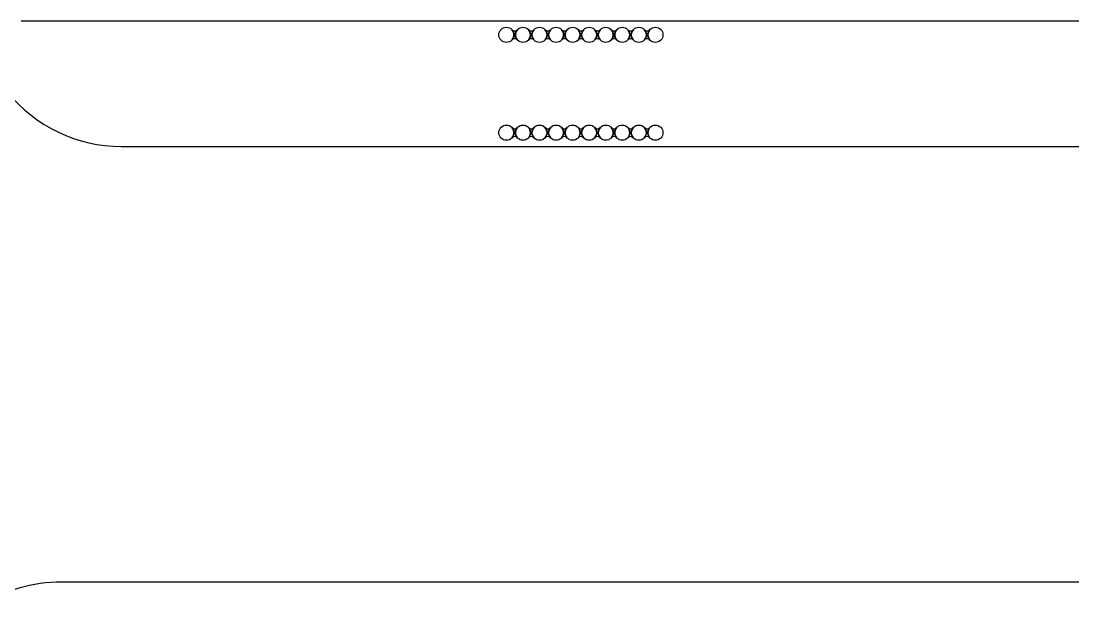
# Model space of a CAD drawing. Extents: x -27 to 356, y -111 to 35.
# Drawn here: x 78.77 to 116.91, y -109.85 to -88.64 of the extents above; entities that cross this region are included whole.
import ezdxf

# ---------------------------------------------------------------- set-up
doc = ezdxf.new("R2010")
doc.units = 0
doc.layers.add('BLACK', color=7, linetype='CONTINUOUS')

msp = doc.modelspace()

# ---------------------------------------------------------------- linework, layer by layer
at = {"layer": 'BLACK', "linetype": 'CONTINUOUS'}
for p, q in [((187.926, -88.6353), (78.7745, -88.6353)), ((187.926, -88.6353), (78.7745, -88.6353)), ((96.5788, -88.9603), (96.5805, -88.9592)), ((96.579, -88.9623), (96.5788, -88.9603)), ((96.6245, -89.0305), (96.579, -88.9623)), ((96.5805, -88.9592), (96.582, -88.9598)), ((96.582, -88.9598), (96.5842, -88.962)), ((96.5842, -88.962), (96.6453, -88.9953)), ((96.6454, -89.1353), (96.6245, -89.0305)), ((96.6245, -89.2401), (96.6454, -89.1353)), ((96.6453, -88.9953), (96.7144, -88.9903)), ((96.7183, -89.0305), (96.6974, -89.1353)), ((96.6974, -89.1353), (96.7183, -89.2401)), ((96.7144, -88.9903), (96.7585, -88.962)), ((96.7638, -88.9623), (96.7183, -89.0305)), ((96.7585, -88.962), (96.7608, -88.9598)), ((96.7608, -88.9598), (96.7627, -88.9592)), ((96.7627, -88.9592), (96.7641, -88.9607)), ((96.7641, -88.9607), (96.7638, -88.9623)), ((97.1788, -88.9603), (97.1805, -88.9592)), ((97.179, -88.9623), (97.1788, -88.9603)), ((97.2245, -89.0305), (97.179, -88.9623)), ((97.1805, -88.9592), (97.182, -88.9598)), ((97.182, -88.9598), (97.1842, -88.962)), ((97.1842, -88.962), (97.2453, -88.9953)), ((97.2454, -89.1353), (97.2245, -89.0305)), ((97.2245, -89.2401), (97.2454, -89.1353)), ((97.2453, -88.9953), (97.3144, -88.9903)), ((97.3183, -89.0305), (97.2974, -89.1353)), ((97.2974, -89.1353), (97.3183, -89.2401)), ((97.3144, -88.9903), (97.3585, -88.962)), ((97.3638, -88.9623), (97.3183, -89.0305)), ((97.3585, -88.962), (97.3608, -88.9598)), ((97.3608, -88.9598), (97.3627, -88.9592)), ((97.3627, -88.9592), (97.3641, -88.9607)), ((97.3641, -88.9607), (97.3638, -88.9623)), ((97.7788, -88.9603), (97.7805, -88.9592)), ((97.779, -88.9623), (97.7788, -88.9603)), ((97.8245, -89.0305), (97.779, -88.9623)), ((97.7805, -88.9592), (97.782, -88.9598)), ((97.782, -88.9598), (97.7842, -88.962)), ((97.7842, -88.962), (97.8453, -88.9953)), ((97.8454, -89.1353), (97.8245, -89.0305)), ((97.8245, -89.2401), (97.8454, -89.1353)), ((97.8453, -88.9953), (97.9144, -88.9903)), ((97.9183, -89.0305), (97.8974, -89.1353)), ((97.8974, -89.1353), (97.9183, -89.2401)), ((97.9144, -88.9903), (97.9585, -88.962)), ((97.9638, -88.9623), (97.9183, -89.0305)), ((97.9585, -88.962), (97.9608, -88.9598)), ((97.9608, -88.9598), (97.9627, -88.9592)), ((97.9627, -88.9592), (97.9641, -88.9607)), ((97.9641, -88.9607), (97.9638, -88.9623)), ((98.3788, -88.9603), (98.3805, -88.9592)), ((98.379, -88.9623), (98.3788, -88.9603)), ((98.4245, -89.0305), (98.379, -88.9623)), ((98.3805, -88.9592), (98.382, -88.9598)), ((98.382, -88.9598), (98.3842, -88.962)), ((98.3842, -88.962), (98.4453, -88.9953)), ((98.4454, -89.1353), (98.4245, -89.0305)), ((98.4245, -89.2401), (98.4454, -89.1353)), ((98.4453, -88.9953), (98.5144, -88.9903)), ((98.5183, -89.0305), (98.4974, -89.1353)), ((98.4974, -89.1353), (98.5183, -89.2401)), ((98.5144, -88.9903), (98.5585, -88.962)), ((98.5638, -88.9623), (98.5183, -89.0305)), ((98.5585, -88.962), (98.5608, -88.9598)), ((98.5608, -88.9598), (98.5627, -88.9592)), ((98.5627, -88.9592), (98.5641, -88.9607)), ((98.5641, -88.9607), (98.5638, -88.9623)), ((98.9788, -88.9603), (98.9805, -88.9592)), ((98.979, -88.9623), (98.9788, -88.9603)), ((99.0245, -89.0305), (98.979, -88.9623)), ((98.9805, -88.9592), (98.982, -88.9598)), ((98.982, -88.9598), (98.9842, -88.962)), ((98.9842, -88.962), (99.0453, -88.9953)), ((99.0454, -89.1353), (99.0245, -89.0305)), ((99.0245, -89.2401), (99.0454, -89.1353)), ((99.0453, -88.9953), (99.1144, -88.9903)), ((99.1183, -89.0305), (99.0974, -89.1353)), ((99.0974, -89.1353), (99.1183, -89.2401)), ((99.1144, -88.9903), (99.1585, -88.962)), ((99.1638, -88.9623), (99.1183, -89.0305)), ((99.1585, -88.962), (99.1608, -88.9598)), ((99.1608, -88.9598), (99.1627, -88.9592)), ((99.1627, -88.9592), (99.1641, -88.9607)), ((99.1641, -88.9607), (99.1638, -88.9623)), ((99.5788, -88.9603), (99.5805, -88.9592)), ((99.579, -88.9623), (99.5788, -88.9603)), ((99.6245, -89.0305), (99.579, -88.9623)), ((99.5805, -88.9592), (99.582, -88.9598)), ((99.582, -88.9598), (99.5842, -88.962)), ((99.5842, -88.962), (99.6453, -88.9953)), ((99.6454, -89.1353), (99.6245, -89.0305)), ((99.6245, -89.2401), (99.6454, -89.1353)), ((99.6453, -88.9953), (99.7144, -88.9903)), ((99.7183, -89.0305), (99.6974, -89.1353)), ((99.6974, -89.1353), (99.7183, -89.2401)), ((99.7144, -88.9903), (99.7585, -88.962)), ((99.7638, -88.9623), (99.7183, -89.0305)), ((99.7585, -88.962), (99.7608, -88.9598)), ((99.7608, -88.9598), (99.7627, -88.9592)), ((99.7627, -88.9592), (99.7641, -88.9607)), ((99.7641, -88.9607), (99.7638, -88.9623)), ((100.179, -88.9603), (100.18, -88.9592)), ((100.179, -88.9623), (100.179, -88.9603)), ((100.225, -89.0305), (100.179, -88.9623)), ((100.18, -88.9592), (100.182, -88.9598)), ((100.182, -88.9598), (100.184, -88.962)), ((100.184, -88.962), (100.245, -88.9953)), ((100.245, -89.1353), (100.225, -89.0305)), ((100.225, -89.2401), (100.245, -89.1353)), ((100.245, -88.9953), (100.314, -88.9903)), ((100.318, -89.0305), (100.297, -89.1353)), ((100.297, -89.1353), (100.318, -89.2401)), ((100.314, -88.9903), (100.359, -88.962)), ((100.364, -88.9623), (100.318, -89.0305)), ((100.359, -88.962), (100.361, -88.9598)), ((100.361, -88.9598), (100.363, -88.9592)), ((100.363, -88.9592), (100.364, -88.9607)), ((100.364, -88.9607), (100.364, -88.9623)), ((100.779, -88.9603), (100.78, -88.9592)), ((100.779, -88.9623), (100.779, -88.9603)), ((100.825, -89.0305), (100.779, -88.9623)), ((100.78, -88.9592), (100.782, -88.9598)), ((100.782, -88.9598), (100.784, -88.962)), ((100.784, -88.962), (100.845, -88.9953)), ((100.845, -89.1353), (100.825, -89.0305)), ((100.825, -89.2401), (100.845, -89.1353)), ((100.845, -88.9953), (100.914, -88.9903)), ((100.918, -89.0305), (100.897, -89.1353)), ((100.897, -89.1353), (100.918, -89.2401)), ((100.914, -88.9903), (100.959, -88.962)), ((100.964, -88.9623), (100.918, -89.0305)), ((100.959, -88.962), (100.961, -88.9598)), ((100.961, -88.9598), (100.963, -88.9592)), ((100.963, -88.9592), (100.964, -88.9607)), ((100.964, -88.9607), (100.964, -88.9623)), ((101.379, -88.9603), (101.38, -88.9592)), ((101.379, -88.9623), (101.379, -88.9603)), ((101.425, -89.0305), (101.379, -88.9623)), ((101.38, -88.9592), (101.382, -88.9598)), ((101.382, -88.9598), (101.384, -88.962)), ((101.384, -88.962), (101.445, -88.9953)), ((101.445, -89.1353), (101.425, -89.0305)), ((101.425, -89.2401), (101.445, -89.1353)), ((101.445, -88.9953), (101.514, -88.9903)), ((101.518, -89.0305), (101.497, -89.1353)), ((101.497, -89.1353), (101.518, -89.2401)), ((101.514, -88.9903), (101.559, -88.962)), ((101.564, -88.9623), (101.518, -89.0305)), ((101.559, -88.962), (101.561, -88.9598)), ((101.561, -88.9598), (101.563, -88.9592)), ((101.563, -88.9592), (101.564, -88.9607)), ((101.564, -88.9607), (101.564, -88.9623)), ((96.5787, -89.3099), (96.579, -89.3083)), ((96.5801, -89.3114), (96.5787, -89.3099)), ((96.579, -89.3083), (96.6245, -89.2401)), ((96.582, -89.3108), (96.5801, -89.3114)), ((96.5843, -89.3086), (96.582, -89.3108)), ((96.6284, -89.2803), (96.5843, -89.3086)), ((96.6975, -89.2753), (96.6284, -89.2803)), ((96.7586, -89.3086), (96.6975, -89.2753)), ((96.7183, -89.2401), (96.7638, -89.3083)), ((96.7608, -89.3108), (96.7586, -89.3086)), ((96.7623, -89.3114), (96.7608, -89.3108)), ((96.764, -89.3103), (96.7623, -89.3114)), ((96.7638, -89.3083), (96.764, -89.3103)), ((97.1787, -89.3099), (97.179, -89.3083)), ((97.1801, -89.3114), (97.1787, -89.3099)), ((97.179, -89.3083), (97.2245, -89.2401)), ((97.182, -89.3108), (97.1801, -89.3114)), ((97.1843, -89.3086), (97.182, -89.3108)), ((97.2284, -89.2803), (97.1843, -89.3086)), ((97.2975, -89.2753), (97.2284, -89.2803)), ((97.3586, -89.3086), (97.2975, -89.2753)), ((97.3183, -89.2401), (97.3638, -89.3083)), ((97.3608, -89.3108), (97.3586, -89.3086)), ((97.3623, -89.3114), (97.3608, -89.3108)), ((97.364, -89.3103), (97.3623, -89.3114)), ((97.3638, -89.3083), (97.364, -89.3103)), ((97.7787, -89.3099), (97.779, -89.3083)), ((97.7801, -89.3114), (97.7787, -89.3099)), ((97.779, -89.3083), (97.8245, -89.2401)), ((97.782, -89.3108), (97.7801, -89.3114)), ((97.7843, -89.3086), (97.782, -89.3108)), ((97.8284, -89.2803), (97.7843, -89.3086)), ((97.8975, -89.2753), (97.8284, -89.2803)), ((97.9586, -89.3086), (97.8975, -89.2753)), ((97.9183, -89.2401), (97.9638, -89.3083)), ((97.9608, -89.3108), (97.9586, -89.3086)), ((97.9623, -89.3114), (97.9608, -89.3108)), ((97.964, -89.3103), (97.9623, -89.3114)), ((97.9638, -89.3083), (97.964, -89.3103)), ((98.3787, -89.3099), (98.379, -89.3083)), ((98.3801, -89.3114), (98.3787, -89.3099)), ((98.379, -89.3083), (98.4245, -89.2401)), ((98.382, -89.3108), (98.3801, -89.3114)), ((98.3843, -89.3086), (98.382, -89.3108)), ((98.4284, -89.2803), (98.3843, -89.3086)), ((98.4975, -89.2753), (98.4284, -89.2803)), ((98.5586, -89.3086), (98.4975, -89.2753)), ((98.5183, -89.2401), (98.5638, -89.3083)), ((98.5608, -89.3108), (98.5586, -89.3086)), ((98.5623, -89.3114), (98.5608, -89.3108)), ((98.564, -89.3103), (98.5623, -89.3114)), ((98.5638, -89.3083), (98.564, -89.3103)), ((98.9787, -89.3099), (98.979, -89.3083)), ((98.9801, -89.3114), (98.9787, -89.3099)), ((98.979, -89.3083), (99.0245, -89.2401)), ((98.982, -89.3108), (98.9801, -89.3114)), ((98.9843, -89.3086), (98.982, -89.3108)), ((99.0284, -89.2803), (98.9843, -89.3086)), ((99.0975, -89.2753), (99.0284, -89.2803)), ((99.1586, -89.3086), (99.0975, -89.2753)), ((99.1183, -89.2401), (99.1638, -89.3083)), ((99.1608, -89.3108), (99.1586, -89.3086)), ((99.1623, -89.3114), (99.1608, -89.3108)), ((99.164, -89.3103), (99.1623, -89.3114)), ((99.1638, -89.3083), (99.164, -89.3103)), ((99.5787, -89.3099), (99.579, -89.3083)), ((99.5801, -89.3114), (99.5787, -89.3099)), ((99.579, -89.3083), (99.6245, -89.2401)), ((99.582, -89.3108), (99.5801, -89.3114)), ((99.5843, -89.3086), (99.582, -89.3108)), ((99.6284, -89.2803), (99.5843, -89.3086)), ((99.6975, -89.2753), (99.6284, -89.2803)), ((99.7586, -89.3086), (99.6975, -89.2753)), ((99.7183, -89.2401), (99.7638, -89.3083)), ((99.7608, -89.3108), (99.7586, -89.3086)), ((99.7623, -89.3114), (99.7608, -89.3108)), ((99.764, -89.3103), (99.7623, -89.3114)), ((99.7638, -89.3083), (99.764, -89.3103)), ((100.179, -89.3083), (100.225, -89.2401)), ((100.179, -89.3099), (100.179, -89.3083)), ((100.18, -89.3114), (100.179, -89.3099)), ((100.182, -89.3108), (100.18, -89.3114)), ((100.184, -89.3086), (100.182, -89.3108)), ((100.228, -89.2803), (100.184, -89.3086)), ((100.298, -89.2753), (100.228, -89.2803)), ((100.359, -89.3086), (100.298, -89.2753)), ((100.318, -89.2401), (100.364, -89.3083)), ((100.361, -89.3108), (100.359, -89.3086)), ((100.362, -89.3114), (100.361, -89.3108)), ((100.364, -89.3103), (100.362, -89.3114)), ((100.364, -89.3083), (100.364, -89.3103)), ((100.779, -89.3083), (100.825, -89.2401)), ((100.779, -89.3099), (100.779, -89.3083)), ((100.78, -89.3114), (100.779, -89.3099)), ((100.782, -89.3108), (100.78, -89.3114)), ((100.784, -89.3086), (100.782, -89.3108)), ((100.828, -89.2803), (100.784, -89.3086)), ((100.898, -89.2753), (100.828, -89.2803)), ((100.959, -89.3086), (100.898, -89.2753)), ((100.918, -89.2401), (100.964, -89.3083)), ((100.961, -89.3108), (100.959, -89.3086)), ((100.962, -89.3114), (100.961, -89.3108)), ((100.964, -89.3103), (100.962, -89.3114)), ((100.964, -89.3083), (100.964, -89.3103)), ((101.379, -89.3083), (101.425, -89.2401)), ((101.379, -89.3099), (101.379, -89.3083)), ((101.38, -89.3114), (101.379, -89.3099)), ((101.382, -89.3108), (101.38, -89.3114)), ((101.384, -89.3086), (101.382, -89.3108)), ((101.428, -89.2803), (101.384, -89.3086)), ((101.498, -89.2753), (101.428, -89.2803)), ((101.559, -89.3086), (101.498, -89.2753)), ((101.518, -89.2401), (101.564, -89.3083)), ((101.561, -89.3108), (101.559, -89.3086)), ((101.562, -89.3114), (101.561, -89.3108)), ((101.564, -89.3103), (101.562, -89.3114)), ((101.564, -89.3083), (101.564, -89.3103)), ((96.5788, -92.5103), (96.5805, -92.5092)), ((96.579, -92.5123), (96.5788, -92.5103)), ((96.6245, -92.5805), (96.579, -92.5123)), ((96.5805, -92.5092), (96.582, -92.5098)), ((96.582, -92.5098), (96.5842, -92.512)), ((96.5842, -92.512), (96.6453, -92.5453)), ((96.6454, -92.6853), (96.6245, -92.5805)), ((96.6453, -92.5453), (96.7144, -92.5403)), ((96.7183, -92.5805), (96.6974, -92.6853)), ((96.7144, -92.5403), (96.7585, -92.512)), ((96.7638, -92.5123), (96.7183, -92.5805)), ((96.7585, -92.512), (96.7608, -92.5098)), ((96.7608, -92.5098), (96.7627, -92.5092)), ((96.7627, -92.5092), (96.7641, -92.5107)), ((96.7641, -92.5107), (96.7638, -92.5123)), ((97.1788, -92.5103), (97.1805, -92.5092)), ((97.179, -92.5123), (97.1788, -92.5103)), ((97.2245, -92.5805), (97.179, -92.5123)), ((97.1805, -92.5092), (97.182, -92.5098)), ((97.182, -92.5098), (97.1842, -92.512)), ((97.1842, -92.512), (97.2453, -92.5453)), ((97.2454, -92.6853), (97.2245, -92.5805)), ((97.2453, -92.5453), (97.3144, -92.5403)), ((97.3183, -92.5805), (97.2974, -92.6853)), ((97.3144, -92.5403), (97.3585, -92.512)), ((97.3638, -92.5123), (97.3183, -92.5805)), ((97.3585, -92.512), (97.3608, -92.5098)), ((97.3608, -92.5098), (97.3627, -92.5092)), ((97.3627, -92.5092), (97.3641, -92.5107)), ((97.3641, -92.5107), (97.3638, -92.5123)), ((97.7788, -92.5103), (97.7805, -92.5092)), ((97.779, -92.5123), (97.7788, -92.5103)), ((97.8245, -92.5805), (97.779, -92.5123)), ((97.7805, -92.5092), (97.782, -92.5098)), ((97.782, -92.5098), (97.7842, -92.512)), ((97.7842, -92.512), (97.8453, -92.5453)), ((97.8454, -92.6853), (97.8245, -92.5805)), ((97.8453, -92.5453), (97.9144, -92.5403)), ((97.9183, -92.5805), (97.8974, -92.6853)), ((97.9144, -92.5403), (97.9585, -92.512)), ((97.9638, -92.5123), (97.9183, -92.5805)), ((97.9585, -92.512), (97.9608, -92.5098)), ((97.9608, -92.5098), (97.9627, -92.5092)), ((97.9627, -92.5092), (97.9641, -92.5107)), ((97.9641, -92.5107), (97.9638, -92.5123)), ((98.3788, -92.5103), (98.3805, -92.5092)), ((98.379, -92.5123), (98.3788, -92.5103)), ((98.4245, -92.5805), (98.379, -92.5123)), ((98.3805, -92.5092), (98.382, -92.5098)), ((98.382, -92.5098), (98.3842, -92.512)), ((98.3842, -92.512), (98.4453, -92.5453)), ((98.4454, -92.6853), (98.4245, -92.5805)), ((98.4453, -92.5453), (98.5144, -92.5403)), ((98.5183, -92.5805), (98.4974, -92.6853)), ((98.5144, -92.5403), (98.5585, -92.512)), ((98.5638, -92.5123), (98.5183, -92.5805)), ((98.5585, -92.512), (98.5608, -92.5098)), ((98.5608, -92.5098), (98.5627, -92.5092)), ((98.5627, -92.5092), (98.5641, -92.5107)), ((98.5641, -92.5107), (98.5638, -92.5123)), ((98.9788, -92.5103), (98.9805, -92.5092)), ((98.979, -92.5123), (98.9788, -92.5103)), ((99.0245, -92.5805), (98.979, -92.5123)), ((98.9805, -92.5092), (98.982, -92.5098)), ((98.982, -92.5098), (98.9842, -92.512)), ((98.9842, -92.512), (99.0453, -92.5453)), ((99.0454, -92.6853), (99.0245, -92.5805)), ((99.0453, -92.5453), (99.1144, -92.5403)), ((99.1183, -92.5805), (99.0974, -92.6853)), ((99.1144, -92.5403), (99.1585, -92.512)), ((99.1638, -92.5123), (99.1183, -92.5805)), ((99.1585, -92.512), (99.1608, -92.5098)), ((99.1608, -92.5098), (99.1627, -92.5092)), ((99.1627, -92.5092), (99.1641, -92.5107)), ((99.1641, -92.5107), (99.1638, -92.5123)), ((99.5788, -92.5103), (99.5805, -92.5092)), ((99.579, -92.5123), (99.5788, -92.5103)), ((99.6245, -92.5805), (99.579, -92.5123)), ((99.5805, -92.5092), (99.582, -92.5098)), ((99.582, -92.5098), (99.5842, -92.512)), ((99.5842, -92.512), (99.6453, -92.5453)), ((99.6454, -92.6853), (99.6245, -92.5805)), ((99.6453, -92.5453), (99.7144, -92.5403)), ((99.7183, -92.5805), (99.6974, -92.6853)), ((99.7144, -92.5403), (99.7585, -92.512)), ((99.7638, -92.5123), (99.7183, -92.5805)), ((99.7585, -92.512), (99.7608, -92.5098)), ((99.7608, -92.5098), (99.7627, -92.5092)), ((99.7627, -92.5092), (99.7641, -92.5107)), ((99.7641, -92.5107), (99.7638, -92.5123)), ((100.179, -92.5103), (100.18, -92.5092)), ((100.179, -92.5123), (100.179, -92.5103)), ((100.225, -92.5805), (100.179, -92.5123)), ((100.18, -92.5092), (100.182, -92.5098)), ((100.182, -92.5098), (100.184, -92.512)), ((100.184, -92.512), (100.245, -92.5453)), ((100.245, -92.6853), (100.225, -92.5805)), ((100.245, -92.5453), (100.314, -92.5403)), ((100.318, -92.5805), (100.297, -92.6853)), ((100.314, -92.5403), (100.359, -92.512)), ((100.364, -92.5123), (100.318, -92.5805)), ((100.359, -92.512), (100.361, -92.5098)), ((100.361, -92.5098), (100.363, -92.5092)), ((100.363, -92.5092), (100.364, -92.5107)), ((100.364, -92.5107), (100.364, -92.5123)), ((100.779, -92.5103), (100.78, -92.5092)), ((100.779, -92.5123), (100.779, -92.5103)), ((100.825, -92.5805), (100.779, -92.5123)), ((100.78, -92.5092), (100.782, -92.5098)), ((100.782, -92.5098), (100.784, -92.512)), ((100.784, -92.512), (100.845, -92.5453)), ((100.845, -92.6853), (100.825, -92.5805)), ((100.845, -92.5453), (100.914, -92.5403)), ((100.918, -92.5805), (100.897, -92.6853)), ((100.914, -92.5403), (100.959, -92.512)), ((100.964, -92.5123), (100.918, -92.5805)), ((100.959, -92.512), (100.961, -92.5098)), ((100.961, -92.5098), (100.963, -92.5092)), ((100.963, -92.5092), (100.964, -92.5107)), ((100.964, -92.5107), (100.964, -92.5123)), ((101.379, -92.5103), (101.38, -92.5092)), ((101.379, -92.5123), (101.379, -92.5103)), ((101.425, -92.5805), (101.379, -92.5123)), ((101.38, -92.5092), (101.382, -92.5098)), ((101.382, -92.5098), (101.384, -92.512)), ((101.384, -92.512), (101.445, -92.5453)), ((101.445, -92.6853), (101.425, -92.5805)), ((101.445, -92.5453), (101.514, -92.5403)), ((101.518, -92.5805), (101.497, -92.6853)), ((101.514, -92.5403), (101.559, -92.512)), ((101.564, -92.5123), (101.518, -92.5805)), ((101.559, -92.512), (101.561, -92.5098)), ((101.561, -92.5098), (101.563, -92.5092)), ((101.563, -92.5092), (101.564, -92.5107)), ((101.564, -92.5107), (101.564, -92.5123)), ((96.5787, -92.8599), (96.579, -92.8583)), ((96.5801, -92.8614), (96.5787, -92.8599)), ((96.579, -92.8583), (96.6245, -92.7901)), ((96.582, -92.8608), (96.5801, -92.8614)), ((96.5843, -92.8586), (96.582, -92.8608)), ((96.6284, -92.8303), (96.5843, -92.8586)), ((96.6245, -92.7901), (96.6454, -92.6853)), ((96.6975, -92.8253), (96.6284, -92.8303)), ((96.6974, -92.6853), (96.7183, -92.7901)), ((96.7586, -92.8586), (96.6975, -92.8253)), ((96.7183, -92.7901), (96.7638, -92.8583)), ((96.7608, -92.8608), (96.7586, -92.8586)), ((96.7623, -92.8614), (96.7608, -92.8608)), ((96.764, -92.8603), (96.7623, -92.8614)), ((96.7638, -92.8583), (96.764, -92.8603)), ((97.1787, -92.8599), (97.179, -92.8583)), ((97.1801, -92.8614), (97.1787, -92.8599)), ((97.179, -92.8583), (97.2245, -92.7901)), ((97.182, -92.8608), (97.1801, -92.8614)), ((97.1843, -92.8586), (97.182, -92.8608)), ((97.2284, -92.8303), (97.1843, -92.8586)), ((97.2245, -92.7901), (97.2454, -92.6853)), ((97.2975, -92.8253), (97.2284, -92.8303)), ((97.2974, -92.6853), (97.3183, -92.7901)), ((97.3586, -92.8586), (97.2975, -92.8253)), ((97.3183, -92.7901), (97.3638, -92.8583)), ((97.3608, -92.8608), (97.3586, -92.8586)), ((97.3623, -92.8614), (97.3608, -92.8608)), ((97.364, -92.8603), (97.3623, -92.8614)), ((97.3638, -92.8583), (97.364, -92.8603)), ((97.7787, -92.8599), (97.779, -92.8583)), ((97.7801, -92.8614), (97.7787, -92.8599)), ((97.779, -92.8583), (97.8245, -92.7901)), ((97.782, -92.8608), (97.7801, -92.8614)), ((97.7843, -92.8586), (97.782, -92.8608)), ((97.8284, -92.8303), (97.7843, -92.8586)), ((97.8245, -92.7901), (97.8454, -92.6853)), ((97.8975, -92.8253), (97.8284, -92.8303)), ((97.8974, -92.6853), (97.9183, -92.7901)), ((97.9586, -92.8586), (97.8975, -92.8253)), ((97.9183, -92.7901), (97.9638, -92.8583)), ((97.9608, -92.8608), (97.9586, -92.8586)), ((97.9623, -92.8614), (97.9608, -92.8608)), ((97.964, -92.8603), (97.9623, -92.8614)), ((97.9638, -92.8583), (97.964, -92.8603)), ((98.3787, -92.8599), (98.379, -92.8583)), ((98.3801, -92.8614), (98.3787, -92.8599)), ((98.379, -92.8583), (98.4245, -92.7901)), ((98.382, -92.8608), (98.3801, -92.8614)), ((98.3843, -92.8586), (98.382, -92.8608)), ((98.4284, -92.8303), (98.3843, -92.8586)), ((98.4245, -92.7901), (98.4454, -92.6853)), ((98.4975, -92.8253), (98.4284, -92.8303)), ((98.4974, -92.6853), (98.5183, -92.7901)), ((98.5586, -92.8586), (98.4975, -92.8253)), ((98.5183, -92.7901), (98.5638, -92.8583)), ((98.5608, -92.8608), (98.5586, -92.8586)), ((98.5623, -92.8614), (98.5608, -92.8608)), ((98.564, -92.8603), (98.5623, -92.8614)), ((98.5638, -92.8583), (98.564, -92.8603)), ((98.9787, -92.8599), (98.979, -92.8583)), ((98.9801, -92.8614), (98.9787, -92.8599)), ((98.979, -92.8583), (99.0245, -92.7901)), ((98.982, -92.8608), (98.9801, -92.8614)), ((98.9843, -92.8586), (98.982, -92.8608)), ((99.0284, -92.8303), (98.9843, -92.8586)), ((99.0245, -92.7901), (99.0454, -92.6853)), ((99.0975, -92.8253), (99.0284, -92.8303)), ((99.0974, -92.6853), (99.1183, -92.7901)), ((99.1586, -92.8586), (99.0975, -92.8253)), ((99.1183, -92.7901), (99.1638, -92.8583)), ((99.1608, -92.8608), (99.1586, -92.8586)), ((99.1623, -92.8614), (99.1608, -92.8608)), ((99.164, -92.8603), (99.1623, -92.8614)), ((99.1638, -92.8583), (99.164, -92.8603)), ((99.5787, -92.8599), (99.579, -92.8583)), ((99.5801, -92.8614), (99.5787, -92.8599)), ((99.579, -92.8583), (99.6245, -92.7901)), ((99.582, -92.8608), (99.5801, -92.8614)), ((99.5843, -92.8586), (99.582, -92.8608)), ((99.6284, -92.8303), (99.5843, -92.8586)), ((99.6245, -92.7901), (99.6454, -92.6853)), ((99.6975, -92.8253), (99.6284, -92.8303)), ((99.6974, -92.6853), (99.7183, -92.7901)), ((99.7586, -92.8586), (99.6975, -92.8253)), ((99.7183, -92.7901), (99.7638, -92.8583)), ((99.7608, -92.8608), (99.7586, -92.8586)), ((99.7623, -92.8614), (99.7608, -92.8608)), ((99.764, -92.8603), (99.7623, -92.8614)), ((99.7638, -92.8583), (99.764, -92.8603)), ((100.179, -92.8583), (100.225, -92.7901)), ((100.179, -92.8599), (100.179, -92.8583)), ((100.18, -92.8614), (100.179, -92.8599)), ((100.182, -92.8608), (100.18, -92.8614)), ((100.184, -92.8586), (100.182, -92.8608)), ((100.228, -92.8303), (100.184, -92.8586)), ((100.225, -92.7901), (100.245, -92.6853)), ((100.298, -92.8253), (100.228, -92.8303)), ((100.297, -92.6853), (100.318, -92.7901)), ((100.359, -92.8586), (100.298, -92.8253)), ((100.318, -92.7901), (100.364, -92.8583)), ((100.361, -92.8608), (100.359, -92.8586)), ((100.362, -92.8614), (100.361, -92.8608)), ((100.364, -92.8603), (100.362, -92.8614)), ((100.364, -92.8583), (100.364, -92.8603)), ((100.779, -92.8583), (100.825, -92.7901)), ((100.779, -92.8599), (100.779, -92.8583)), ((100.78, -92.8614), (100.779, -92.8599)), ((100.782, -92.8608), (100.78, -92.8614)), ((100.784, -92.8586), (100.782, -92.8608)), ((100.828, -92.8303), (100.784, -92.8586)), ((100.825, -92.7901), (100.845, -92.6853)), ((100.898, -92.8253), (100.828, -92.8303)), ((100.897, -92.6853), (100.918, -92.7901)), ((100.959, -92.8586), (100.898, -92.8253)), ((100.918, -92.7901), (100.964, -92.8583)), ((100.961, -92.8608), (100.959, -92.8586)), ((100.962, -92.8614), (100.961, -92.8608)), ((100.964, -92.8603), (100.962, -92.8614)), ((100.964, -92.8583), (100.964, -92.8603)), ((101.379, -92.8583), (101.425, -92.7901)), ((101.379, -92.8599), (101.379, -92.8583)), ((101.38, -92.8614), (101.379, -92.8599)), ((101.382, -92.8608), (101.38, -92.8614)), ((101.384, -92.8586), (101.382, -92.8608)), ((101.428, -92.8303), (101.384, -92.8586)), ((101.425, -92.7901), (101.445, -92.6853)), ((101.498, -92.8253), (101.428, -92.8303)), ((101.497, -92.6853), (101.518, -92.7901)), ((101.559, -92.8586), (101.498, -92.8253)), ((101.518, -92.7901), (101.564, -92.8583)), ((101.561, -92.8608), (101.559, -92.8586)), ((101.562, -92.8614), (101.561, -92.8608)), ((101.564, -92.8603), (101.562, -92.8614)), ((101.564, -92.8583), (101.564, -92.8603)), ((82.4087, -93.1853), (184.291, -93.1853)), ((82.4087, -93.1853), (184.291, -93.1853)), ((186.454, -108.985), (80.2461, -108.985)), ((186.454, -108.985), (80.2461, -108.985))]:
    msp.add_line(p, q, dxfattribs=at)
at = {"layer": 'BLACK'}
for centre in [(96.3714, -89.1353), (96.9714, -89.1353), (97.5714, -89.1353), (98.1714, -89.1353), (98.7714, -89.1353), (99.3714, -89.1353), (99.9714, -89.1353), (100.571, -89.1353), (101.171, -89.1353), (101.771, -89.1353), (96.3714, -92.6853), (96.9714, -92.6853), (97.5714, -92.6853), (98.1714, -92.6853), (98.7714, -92.6853), (99.3714, -92.6853), (99.9714, -92.6853), (100.571, -92.6853), (101.171, -92.6853), (101.771, -92.6853)]:
    msp.add_circle(centre, 0.276, dxfattribs=at)
for centre, radius, start, end in [((82.4087, -87.8854), 5.29993, -140.904, -90), ((82.4087, -87.8854), 5.29993, -140.904, -90), ((80.2461, -114.485), 5.49998, 90.0002, 122.648), ((80.2461, -114.485), 5.49998, 90.0002, 122.648)]:
    msp.add_arc(centre, radius, start, end, dxfattribs=at)

doc.saveas('drawing.dxf')
